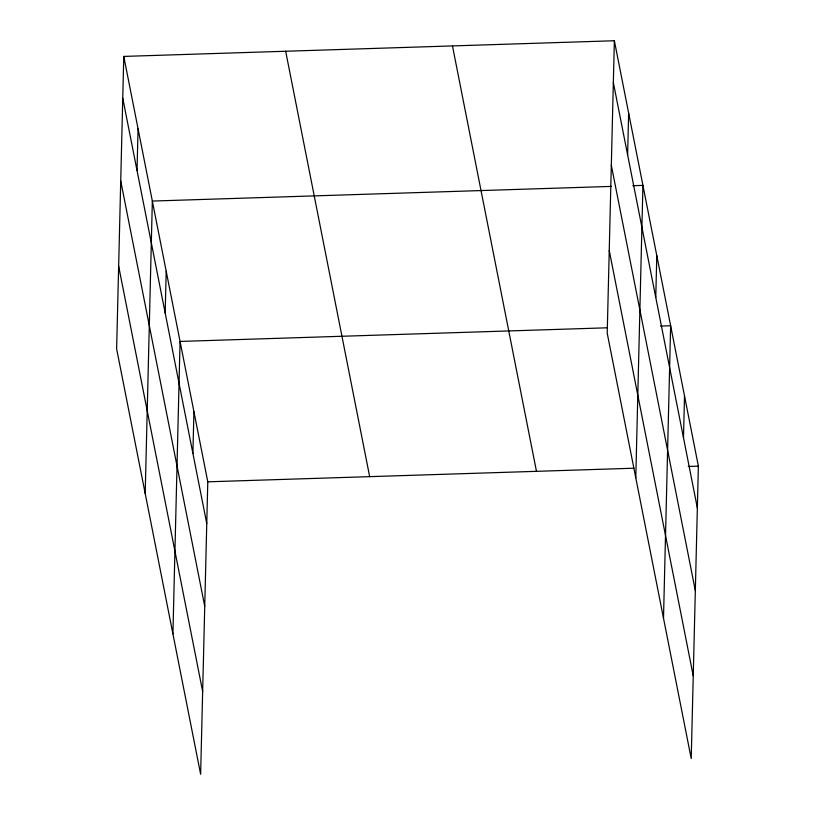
<?xml version="1.0" encoding="UTF-8"?>
<svg xmlns="http://www.w3.org/2000/svg" width="815" height="815" viewBox="0 0 815 815"><rect width="100%" height="100%" fill="white"/><g stroke="black" fill="none" stroke-linecap="round" stroke-linejoin="round"><path stroke-width="1.22" d="M123.778 56.418L116.627 348.851L200.633 774.25L207.784 481.818L123.778 56.418L614.367 40.75L698.374 466.149L691.222 758.582L607.216 333.182L614.367 40.75M137.032 170.539L138.061 128.739M145.192 493.483L152.344 201.061L611.301 186.401M165.18 313.052L166.199 271.242M172.912 633.866L180.064 341.434L607.409 327.793M192.9 453.435L193.919 411.626M627.621 154.87L628.64 113.071M635.782 477.814L642.923 185.382L632.807 185.708M655.769 297.383L656.788 255.574M663.502 618.198L670.643 325.766L660.527 326.092M683.49 437.757L684.508 395.958M207.784 481.818L633.866 468.218M688.247 466.475L698.374 466.149M613.338 82.549L697.345 507.949M611.321 165.262L695.327 590.661M609.233 250.47L693.239 675.869M452.468 45.925L536.474 471.325M285.668 51.243L369.674 476.653M122.759 98.218L206.766 523.617M120.732 180.93L204.738 606.329M118.654 266.138L202.66 691.538"/></g></svg>
